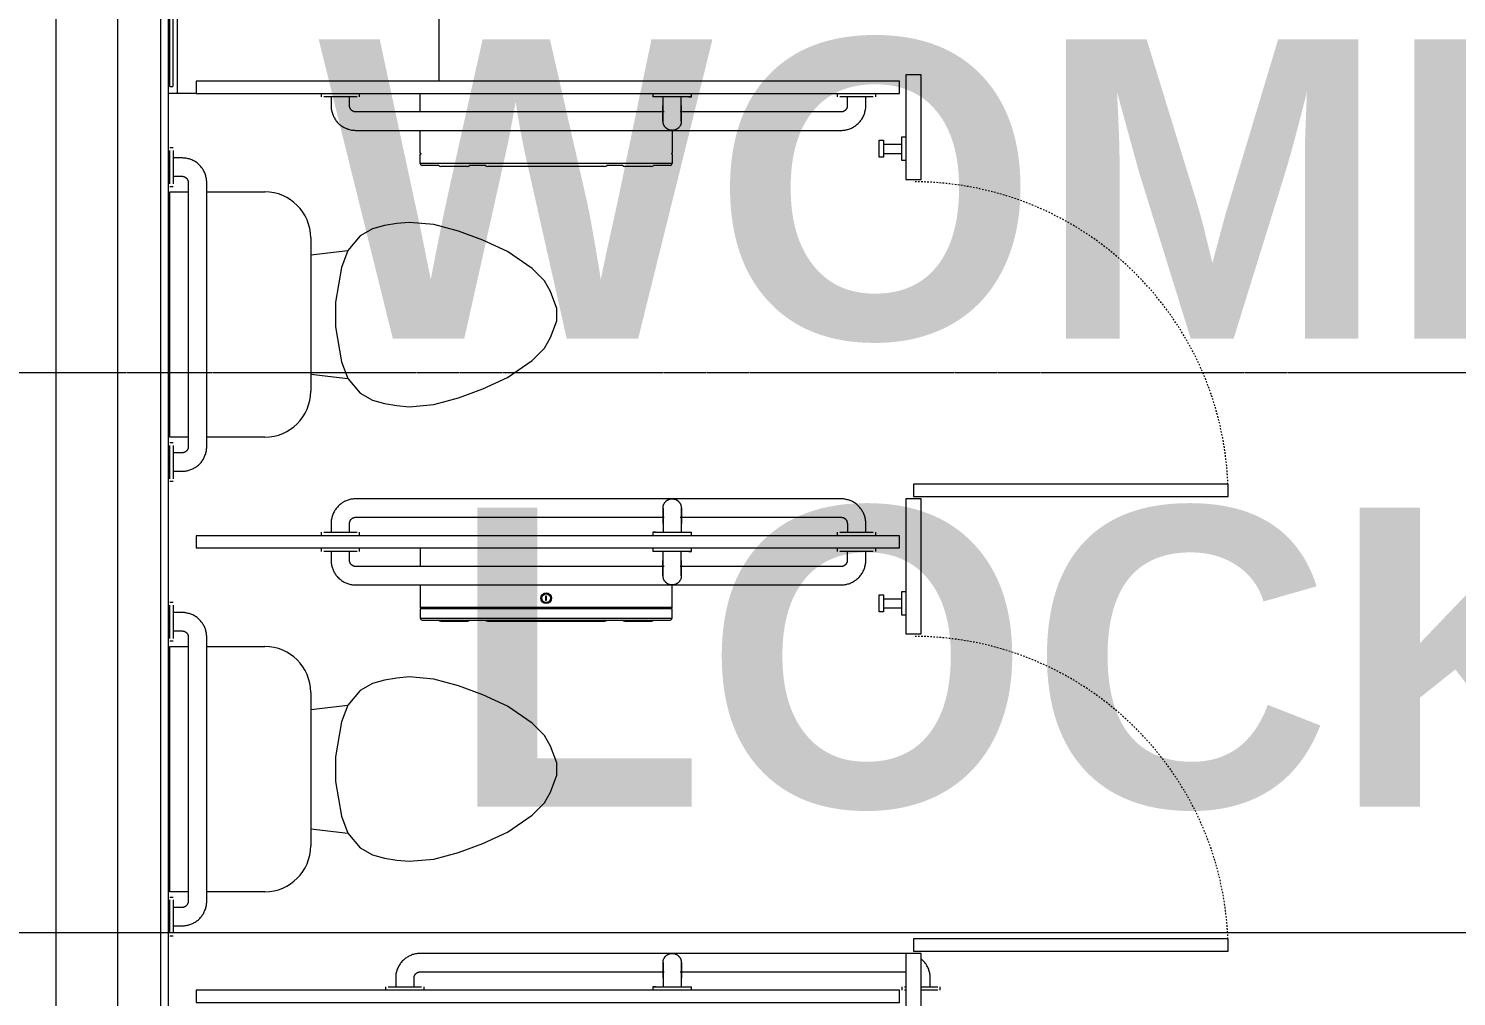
# Model space of a CAD drawing. Header units: inches. Extents: x 25369 to 33163, y -23509 to -20274.
# Drawn here: x 31441.7 to 31557.9, y -22593.8 to -22515 of the extents above; entities that cross this region are included whole.
import ezdxf

# ---------------------------------------------------------------- set-up
doc = ezdxf.new("R2010")
doc.units = ezdxf.units.IN
doc.header["$MEASUREMENT"] = 0
for name, pattern in [('Dash', [0.25, 0.125, -0.125]), ('Dash_2_', [0.25, 0.125, -0.125]), ('Grid Line 1_2_', [0.875, 0.5, -0.125, 0.125, -0.125])]:
    doc.linetypes.add(name, pattern=pattern)
for name, color, linetype, lineweight in [('A-GENM', 13, 'Continuous', 13), ('A-WALL', 113, 'Continuous', 13), ('G-ANNO-SYMB', 111, 'Continuous', 9), ('I-WALL', 2, 'Continuous', 13), ('M-AREA-IDEN', 171, 'Continuous', 9), ('P-SANR-FIXT', 6, 'Continuous', 13), ('Q-CASE', 31, 'Continuous', 13), ('Q-SPCQ', 91, 'Continuous', 13), ('Q-SPCQ-HDLN', 91, 'Dash', 9), ('S-GRID', 1, 'Continuous', 9)]:
    doc.layers.add(name, color=color, linetype=linetype, lineweight=lineweight)
doc.styles.add('Arial_B', font='arialbd.ttf', dxfattribs={"height": 24.354149})

# ---------------------------------------------------------------- blocks, each defined once
blk = doc.blocks.new('Toilet-Domestic-3D - Toilet-Domestic-3D-V38-Overall Floor Plan')
at = {"layer": 'P-SANR-FIXT', "color": 43, "lineweight": 9}
for p, q in [((-9.98, 19.48), (9.98, 19.48)), ((-9.98, 17.98), (-9.98, 19.48)), ((9.98, 19.48), (9.98, 17.98)), ((-9.98, 11.75), (-9.98, 16.48)), ((9.98, 16.48), (9.98, 11.75)), ((6.25, 8.02), (-6.25, 8.02)), ((-4.86, 8.02), (-5.21, 5)), ((4.86, 8.02), (5.21, 5)), ((-1, 6), (-3.84, 5.5)), ((1, 6), (-1, 6)), ((3.84, 5.5), (1, 6)), ((-5.21, 5), (-6.4, 4)), ((-3.84, 5.5), (-5.21, 5)), ((5.21, 5), (3.84, 5.5)), ((6.4, 4), (5.21, 5)), ((-6.4, 4), (-6.97, 3)), ((6.97, 3), (6.4, 4)), ((-6.97, 3), (-7.24, 2)), ((7.24, 2), (6.97, 3)), ((-7.24, 2), (-7.41, 1)), ((7.41, 1), (7.24, 2)), ((-7.41, 1), (-7.5, 0)), ((-7.5, 0), (-7.33, -1.99)), ((7.33, -1.99), (7.5, 0)), ((7.5, 0), (7.41, 1)), ((-7.33, -1.99), (-6.79, -4)), ((6.79, -4), (7.33, -1.99)), ((-6.79, -4), (-6.06, -6)), ((6.06, -6), (6.79, -4)), ((-6.06, -6), (-5.13, -8)), ((5.13, -8), (6.06, -6)), ((-5.13, -8), (-3.74, -10)), ((3.74, -10), (5.13, -8)), ((-3.74, -10), (-2.74, -11)), ((2.74, -11), (3.74, -10)), ((-2.74, -11), (-1.87, -11.5)), ((-1.87, -11.5), (-0.5, -12)), ((0.5, -12), (1.87, -11.5)), ((1.87, -11.5), (2.74, -11)), ((-0.5, -12), (0.5, -12))]:
    blk.add_line(p, q, dxfattribs=at)
for centre, start, end in [((-6.25, 11.75), 180, 270), ((6.25, 11.75), 270, 360)]:
    blk.add_arc(centre, 3.73, start, end, dxfattribs=at)
blk = doc.blocks.new('Partition-Floor_Braced-Bradley_Corp-St_Stl-ADA-N_Stalls - ADA _optional_ _ n Standard Stalls-320692-Overall Floor Plan')
at = {"layer": 'Q-SPCQ', "color": 43, "lineweight": 9}
for p, q in [((68.5, -0.88), (67.5, -0.88)), ((67.5, -0.88), (67.5, -58.13)), ((68.5, -58.13), (68.5, -0.88)), ((105.5, -0.88), (104.5, -0.88)), ((104.5, -0.88), (104.5, -58.13)), ((105.5, -58.13), (105.5, -0.88)), ((142.5, -0.88), (141.5, -0.88)), ((141.5, -0.88), (141.5, -58.13)), ((142.5, -58.13), (142.5, -0.88)), ((179.5, -0.88), (178.5, -0.88)), ((178.5, -0.88), (178.5, -58.13)), ((179.5, -58.13), (179.5, -0.88)), ((11.5, -58.63), (8.5, -58.63)), ((8.5, -58.63), (8.5, -59.88)), ((11.5, -59.88), (11.5, -58.63)), ((12.69, -59.25), (11.69, -59.25)), ((11.69, -59.25), (11.69, -94.87)), ((12.69, -94.87), (12.69, -59.25)), ((71.5, -58.63), (47.5, -58.63)), ((47.5, -58.63), (47.5, -59.88)), ((67.5, -58.13), (68.5, -58.13)), ((71.5, -59.88), (71.5, -58.63)), ((72.69, -59.25), (71.69, -59.25)), ((71.69, -59.25), (71.69, -84.87)), ((72.69, -84.87), (72.69, -59.25)), ((97.5, -58.63), (97.5, -59.88)), ((108.5, -58.63), (97.5, -58.63)), ((104.5, -58.13), (105.5, -58.13)), ((108.5, -59.88), (108.5, -58.63)), ((109.69, -59.25), (108.69, -59.25)), ((108.69, -59.25), (108.69, -84.87)), ((109.69, -84.87), (109.69, -59.25)), ((134.5, -58.63), (134.5, -59.88)), ((145.5, -58.63), (134.5, -58.63)), ((141.5, -58.13), (142.5, -58.13)), ((145.5, -59.88), (145.5, -58.63)), ((146.69, -59.25), (145.69, -59.25)), ((145.69, -59.25), (145.69, -84.87)), ((146.69, -84.87), (146.69, -59.25)), ((180, -58.63), (171.5, -58.63)), ((171.5, -58.63), (171.5, -59.88)), ((178.5, -58.13), (179.5, -58.13)), ((180, -59.88), (180, -58.63)), ((8.5, -59.88), (11.5, -59.88)), ((47.5, -59.88), (71.5, -59.88)), ((97.5, -59.88), (108.5, -59.88)), ((134.5, -59.88), (145.5, -59.88)), ((171.5, -59.88), (180, -59.88)), ((71.69, -84.87), (72.69, -84.87)), ((108.69, -84.87), (109.69, -84.87)), ((145.69, -84.87), (146.69, -84.87)), ((11.69, -94.87), (12.69, -94.87))]:
    blk.add_line(p, q, dxfattribs=at)
at = {"layer": 'Q-SPCQ-HDLN', "color": 43, "linetype": 'Dash_2_'}
for centre, radius, start in [((11.69, -59.25), 35.62, 271.7908), ((71.69, -59.25), 25.62, 272.2042), ((108.69, -59.25), 25.62, 272.2042), ((145.69, -59.25), 25.62, 272.2042)]:
    blk.add_arc(centre, radius, start, 360, dxfattribs=at)
blk = doc.blocks.new('817_Grab_Bars - 8170-001420-V48-Overall Floor Plan')
at = {"layer": 'Q-SPCQ', "color": 43, "lineweight": 9}
for p, q in [((25582.02, -22590.3), (25542.52, -22590.3)), ((25540.52, -22592.3), (25540.52, -22593.02)), ((25542.02, -22593.02), (25542.02, -22592.3)), ((25542.52, -22591.8), (25562.36, -22591.8)), ((25563.67, -22591.8), (25582.02, -22591.8)), ((25584.02, -22593.02), (25584.02, -22592.3)), ((25539.7, -22593.02), (25539.7, -22593.3)), ((25539.91, -22593.02), (25541.27, -22593.02)), ((25541.27, -22593.02), (25542.62, -22593.02)), ((25542.83, -22593.3), (25542.83, -22593.02)), ((25581.7, -22593.02), (25581.7, -22593.3)), ((25581.91, -22593.02), (25581.99, -22593.02)), ((25581.99, -22593.3), (25581.91, -22593.3)), ((25583.27, -22593.02), (25584.62, -22593.02)), ((25584.62, -22593.3), (25583.27, -22593.3)), ((25584.83, -22593.3), (25584.83, -22593.02))]:
    blk.add_line(p, q, dxfattribs=at)
at = {"layer": 'Q-SPCQ', "color": 43, "lineweight": 9, "flags": 128}
for points in [[(25542.52, -22590.3), (25542.44, -22590.3), (25542.36, -22590.31), (25542.28, -22590.32), (25542.2, -22590.33), (25542.12, -22590.34), (25542.04, -22590.36), (25541.96, -22590.38), (25541.89, -22590.4), (25541.81, -22590.43), (25541.74, -22590.46), (25541.66, -22590.49), (25541.59, -22590.53), (25541.52, -22590.57), (25541.45, -22590.61), (25541.39, -22590.65), (25541.32, -22590.7), (25541.26, -22590.75), (25541.2, -22590.8), (25541.14, -22590.85), (25541.08, -22590.91), (25541.03, -22590.97), (25540.97, -22591.03), (25540.92, -22591.09), (25540.88, -22591.16), (25540.83, -22591.22), (25540.79, -22591.29), (25540.75, -22591.36), (25540.72, -22591.43), (25540.68, -22591.5), (25540.65, -22591.58), (25540.62, -22591.65), (25540.6, -22591.73), (25540.58, -22591.81), (25540.56, -22591.88), (25540.54, -22591.96), (25540.53, -22592.04), (25540.52, -22592.12), (25540.52, -22592.2), (25540.52, -22592.28), (25540.52, -22592.3)], [(25584.02, -22592.3), (25584.01, -22592.22), (25584.01, -22592.14), (25584, -22592.06), (25583.99, -22591.98), (25583.98, -22591.91), (25583.96, -22591.83), (25583.94, -22591.75), (25583.91, -22591.67), (25583.89, -22591.6), (25583.86, -22591.52), (25583.82, -22591.45), (25583.79, -22591.38), (25583.75, -22591.31), (25583.71, -22591.24), (25583.67, -22591.17), (25583.62, -22591.11), (25583.57, -22591.05), (25583.52, -22590.98), (25583.46, -22590.92), (25583.41, -22590.87), (25583.35, -22590.81), (25583.29, -22590.76)], [(25542.02, -22592.3), (25542.02, -22592.28), (25542.02, -22592.26), (25542.02, -22592.24), (25542.02, -22592.22), (25542.03, -22592.2), (25542.03, -22592.18), (25542.03, -22592.16), (25542.04, -22592.15), (25542.05, -22592.13), (25542.05, -22592.11), (25542.06, -22592.09), (25542.07, -22592.07), (25542.08, -22592.05), (25542.09, -22592.04), (25542.1, -22592.02), (25542.11, -22592), (25542.13, -22591.99), (25542.14, -22591.97), (25542.15, -22591.96), (25542.17, -22591.94), (25542.18, -22591.93), (25542.2, -22591.92), (25542.21, -22591.91), (25542.23, -22591.89), (25542.25, -22591.88), (25542.26, -22591.87), (25542.28, -22591.86), (25542.3, -22591.85), (25542.32, -22591.84), (25542.33, -22591.84), (25542.35, -22591.83), (25542.37, -22591.82), (25542.39, -22591.82), (25542.41, -22591.81), (25542.43, -22591.81), (25542.45, -22591.81), (25542.47, -22591.8), (25542.49, -22591.8), (25542.51, -22591.8), (25542.52, -22591.8)]]:
    blk.add_lwpolyline(points, dxfattribs=at)
blk = doc.blocks.new('817_Grab_Bars - 8170-001420-25752-Overall Floor Plan')
at = {"layer": 'Q-SPCQ', "color": 43, "lineweight": 9}
for p, q in [((25495.52, -22688.3), (25456.02, -22688.3)), ((25456.02, -22689.8), (25469.11, -22689.8)), ((25470.42, -22689.8), (25495.52, -22689.8)), ((25453.2, -22691.02), (25453.2, -22691.3)), ((25453.41, -22691.02), (25454.77, -22691.02)), ((25454.02, -22690.3), (25454.02, -22691.02)), ((25454.77, -22691.02), (25456.12, -22691.02)), ((25455.52, -22691.02), (25455.52, -22690.3)), ((25456.33, -22691.3), (25456.33, -22691.02)), ((25495.2, -22691.02), (25495.2, -22691.3)), ((25495.41, -22691.02), (25496.77, -22691.02)), ((25496.02, -22690.3), (25496.02, -22691.02)), ((25496.77, -22691.02), (25498.12, -22691.02)), ((25497.52, -22691.02), (25497.52, -22690.3)), ((25498.33, -22691.3), (25498.33, -22691.02))]:
    blk.add_line(p, q, dxfattribs=at)
at = {"layer": 'Q-SPCQ', "color": 43, "lineweight": 9, "flags": 128}
for points in [[(25456.02, -22688.3), (25455.94, -22688.3), (25455.86, -22688.31), (25455.78, -22688.32), (25455.7, -22688.33), (25455.62, -22688.34), (25455.54, -22688.36), (25455.46, -22688.38), (25455.39, -22688.4), (25455.31, -22688.43), (25455.24, -22688.46), (25455.16, -22688.49), (25455.09, -22688.53), (25455.02, -22688.57), (25454.95, -22688.61), (25454.89, -22688.65), (25454.82, -22688.7), (25454.76, -22688.75), (25454.7, -22688.8), (25454.64, -22688.85), (25454.58, -22688.91), (25454.53, -22688.97), (25454.47, -22689.03), (25454.42, -22689.09), (25454.38, -22689.16), (25454.33, -22689.22), (25454.29, -22689.29), (25454.25, -22689.36), (25454.22, -22689.43), (25454.18, -22689.5), (25454.15, -22689.58), (25454.12, -22689.65), (25454.1, -22689.73), (25454.08, -22689.81), (25454.06, -22689.88), (25454.04, -22689.96), (25454.03, -22690.04), (25454.02, -22690.12), (25454.02, -22690.2), (25454.02, -22690.28), (25454.02, -22690.3)], [(25497.52, -22690.3), (25497.51, -22690.22), (25497.51, -22690.14), (25497.5, -22690.06), (25497.49, -22689.98), (25497.48, -22689.91), (25497.46, -22689.83), (25497.44, -22689.75), (25497.41, -22689.67), (25497.39, -22689.6), (25497.36, -22689.52), (25497.32, -22689.45), (25497.29, -22689.38), (25497.25, -22689.31), (25497.21, -22689.24), (25497.17, -22689.17), (25497.12, -22689.11), (25497.07, -22689.05), (25497.02, -22688.98), (25496.96, -22688.92), (25496.91, -22688.87), (25496.85, -22688.81), (25496.79, -22688.76), (25496.73, -22688.71), (25496.66, -22688.66), (25496.6, -22688.62), (25496.53, -22688.58), (25496.46, -22688.54), (25496.39, -22688.5), (25496.31, -22688.47), (25496.24, -22688.44), (25496.16, -22688.41), (25496.09, -22688.39), (25496.01, -22688.37), (25495.93, -22688.35), (25495.86, -22688.33), (25495.78, -22688.32), (25495.7, -22688.31), (25495.62, -22688.31), (25495.54, -22688.3), (25495.52, -22688.3)], [(25455.52, -22690.3), (25455.52, -22690.28), (25455.52, -22690.26), (25455.52, -22690.24), (25455.52, -22690.22), (25455.53, -22690.2), (25455.53, -22690.18), (25455.53, -22690.16), (25455.54, -22690.15), (25455.55, -22690.13), (25455.55, -22690.11), (25455.56, -22690.09), (25455.57, -22690.07), (25455.58, -22690.05), (25455.59, -22690.04), (25455.6, -22690.02), (25455.61, -22690), (25455.63, -22689.99), (25455.64, -22689.97), (25455.65, -22689.96), (25455.67, -22689.94), (25455.68, -22689.93), (25455.7, -22689.92), (25455.71, -22689.91), (25455.73, -22689.89), (25455.75, -22689.88), (25455.76, -22689.87), (25455.78, -22689.86), (25455.8, -22689.85), (25455.82, -22689.84), (25455.83, -22689.84), (25455.85, -22689.83), (25455.87, -22689.82), (25455.89, -22689.82), (25455.91, -22689.81), (25455.93, -22689.81), (25455.95, -22689.81), (25455.97, -22689.8), (25455.99, -22689.8), (25456.01, -22689.8), (25456.02, -22689.8)], [(25495.52, -22689.8), (25495.54, -22689.8), (25495.56, -22689.8), (25495.58, -22689.81), (25495.59, -22689.81), (25495.61, -22689.81), (25495.63, -22689.82), (25495.65, -22689.82), (25495.67, -22689.83), (25495.69, -22689.83), (25495.71, -22689.84), (25495.73, -22689.85), (25495.75, -22689.86), (25495.76, -22689.87), (25495.78, -22689.88), (25495.8, -22689.89), (25495.81, -22689.9), (25495.83, -22689.91), (25495.84, -22689.93), (25495.86, -22689.94), (25495.87, -22689.95), (25495.89, -22689.97), (25495.9, -22689.98), (25495.91, -22690), (25495.92, -22690.02), (25495.94, -22690.03), (25495.95, -22690.05), (25495.96, -22690.07), (25495.97, -22690.08), (25495.97, -22690.1), (25495.98, -22690.12), (25495.99, -22690.14), (25495.99, -22690.16), (25496, -22690.18), (25496, -22690.2), (25496.01, -22690.22), (25496.01, -22690.24), (25496.01, -22690.26), (25496.01, -22690.28), (25496.02, -22690.3), (25496.02, -22690.3)]]:
    blk.add_lwpolyline(points, dxfattribs=at)
blk = doc.blocks.new('817_Grab_Bars - 8170-001420-V41-Overall Floor Plan')
at = {"layer": 'Q-SPCQ', "color": 43, "lineweight": 9}
for p, q in [((25574.77, -22688.3), (25535.27, -22688.3)), ((25535.27, -22689.8), (25560.36, -22689.8)), ((25561.67, -22689.8), (25574.77, -22689.8)), ((25532.45, -22691.02), (25532.45, -22691.3)), ((25532.66, -22691.02), (25534.02, -22691.02)), ((25533.27, -22690.3), (25533.27, -22691.02)), ((25534.02, -22691.02), (25535.37, -22691.02)), ((25534.77, -22691.02), (25534.77, -22690.3)), ((25535.58, -22691.3), (25535.58, -22691.02)), ((25574.45, -22691.02), (25574.45, -22691.3)), ((25574.66, -22691.02), (25576.02, -22691.02)), ((25575.27, -22690.3), (25575.27, -22691.02)), ((25576.02, -22691.02), (25577.37, -22691.02)), ((25576.77, -22691.02), (25576.77, -22690.3)), ((25577.58, -22691.3), (25577.58, -22691.02))]:
    blk.add_line(p, q, dxfattribs=at)
at = {"layer": 'Q-SPCQ', "color": 43, "lineweight": 9, "flags": 128}
for points in [[(25535.27, -22688.3), (25535.19, -22688.3), (25535.11, -22688.31), (25535.03, -22688.32), (25534.95, -22688.33), (25534.87, -22688.34), (25534.79, -22688.36), (25534.71, -22688.38), (25534.64, -22688.4), (25534.56, -22688.43), (25534.49, -22688.46), (25534.41, -22688.49), (25534.34, -22688.53), (25534.27, -22688.57), (25534.2, -22688.61), (25534.14, -22688.65), (25534.07, -22688.7), (25534.01, -22688.75), (25533.95, -22688.8), (25533.89, -22688.85), (25533.83, -22688.91), (25533.78, -22688.97), (25533.72, -22689.03), (25533.67, -22689.09), (25533.63, -22689.16), (25533.58, -22689.22), (25533.54, -22689.29), (25533.5, -22689.36), (25533.47, -22689.43), (25533.43, -22689.5), (25533.4, -22689.58), (25533.37, -22689.65), (25533.35, -22689.73), (25533.33, -22689.81), (25533.31, -22689.88), (25533.29, -22689.96), (25533.28, -22690.04), (25533.27, -22690.12), (25533.27, -22690.2), (25533.27, -22690.28), (25533.27, -22690.3)], [(25576.77, -22690.3), (25576.76, -22690.22), (25576.76, -22690.14), (25576.75, -22690.06), (25576.74, -22689.98), (25576.73, -22689.91), (25576.71, -22689.83), (25576.69, -22689.75), (25576.66, -22689.67), (25576.64, -22689.6), (25576.61, -22689.52), (25576.57, -22689.45), (25576.54, -22689.38), (25576.5, -22689.31), (25576.46, -22689.24), (25576.42, -22689.17), (25576.37, -22689.11), (25576.32, -22689.05), (25576.27, -22688.98), (25576.21, -22688.92), (25576.16, -22688.87), (25576.1, -22688.81), (25576.04, -22688.76), (25575.98, -22688.71), (25575.91, -22688.66), (25575.85, -22688.62), (25575.78, -22688.58), (25575.71, -22688.54), (25575.64, -22688.5), (25575.56, -22688.47), (25575.49, -22688.44), (25575.41, -22688.41), (25575.34, -22688.39), (25575.26, -22688.37), (25575.18, -22688.35), (25575.11, -22688.33), (25575.03, -22688.32), (25574.95, -22688.31), (25574.87, -22688.31), (25574.79, -22688.3), (25574.77, -22688.3)], [(25534.77, -22690.3), (25534.77, -22690.28), (25534.77, -22690.26), (25534.77, -22690.24), (25534.77, -22690.22), (25534.78, -22690.2), (25534.78, -22690.18), (25534.78, -22690.16), (25534.79, -22690.15), (25534.8, -22690.13), (25534.8, -22690.11), (25534.81, -22690.09), (25534.82, -22690.07), (25534.83, -22690.05), (25534.84, -22690.04), (25534.85, -22690.02), (25534.86, -22690), (25534.88, -22689.99), (25534.89, -22689.97), (25534.9, -22689.96), (25534.92, -22689.94), (25534.93, -22689.93), (25534.95, -22689.92), (25534.96, -22689.91), (25534.98, -22689.89), (25535, -22689.88), (25535.01, -22689.87), (25535.03, -22689.86), (25535.05, -22689.85), (25535.07, -22689.84), (25535.08, -22689.84), (25535.1, -22689.83), (25535.12, -22689.82), (25535.14, -22689.82), (25535.16, -22689.81), (25535.18, -22689.81), (25535.2, -22689.81), (25535.22, -22689.8), (25535.24, -22689.8), (25535.26, -22689.8), (25535.27, -22689.8)], [(25574.77, -22689.8), (25574.79, -22689.8), (25574.81, -22689.8), (25574.83, -22689.81), (25574.84, -22689.81), (25574.86, -22689.81), (25574.88, -22689.82), (25574.9, -22689.82), (25574.92, -22689.83), (25574.94, -22689.83), (25574.96, -22689.84), (25574.98, -22689.85), (25575, -22689.86), (25575.01, -22689.87), (25575.03, -22689.88), (25575.05, -22689.89), (25575.06, -22689.9), (25575.08, -22689.91), (25575.09, -22689.93), (25575.11, -22689.94), (25575.12, -22689.95), (25575.14, -22689.97), (25575.15, -22689.98), (25575.16, -22690), (25575.17, -22690.02), (25575.19, -22690.03), (25575.2, -22690.05), (25575.21, -22690.07), (25575.22, -22690.08), (25575.22, -22690.1), (25575.23, -22690.12), (25575.24, -22690.14), (25575.24, -22690.16), (25575.25, -22690.18), (25575.25, -22690.2), (25575.26, -22690.22), (25575.26, -22690.24), (25575.26, -22690.26), (25575.26, -22690.28), (25575.27, -22690.3), (25575.27, -22690.3)]]:
    blk.add_lwpolyline(points, dxfattribs=at)
blk = doc.blocks.new('817_Grab_Bars - 8170-001420-V44-Overall Floor Plan')
at = {"layer": 'Q-SPCQ', "color": 43, "lineweight": 9}
for p, q in [((25495.52, -22627.3), (25456.02, -22627.3)), ((25454.02, -22629.3), (25454.02, -22630.02)), ((25455.52, -22630.02), (25455.52, -22629.3)), ((25456.02, -22628.8), (25469.11, -22628.8)), ((25470.42, -22628.8), (25495.52, -22628.8)), ((25496.02, -22629.3), (25496.02, -22630.02)), ((25497.52, -22630.02), (25497.52, -22629.3)), ((25453.2, -22630.02), (25453.2, -22630.3)), ((25453.41, -22630.02), (25454.77, -22630.02)), ((25454.77, -22630.02), (25456.12, -22630.02)), ((25456.33, -22630.3), (25456.33, -22630.02)), ((25495.2, -22630.02), (25495.2, -22630.3)), ((25495.41, -22630.02), (25496.77, -22630.02)), ((25496.77, -22630.02), (25498.12, -22630.02)), ((25498.33, -22630.3), (25498.33, -22630.02))]:
    blk.add_line(p, q, dxfattribs=at)
at = {"layer": 'Q-SPCQ', "color": 43, "lineweight": 9, "flags": 128}
for points in [[(25456.02, -22627.3), (25455.94, -22627.3), (25455.86, -22627.31), (25455.78, -22627.32), (25455.7, -22627.33), (25455.62, -22627.34), (25455.54, -22627.36), (25455.46, -22627.38), (25455.39, -22627.4), (25455.31, -22627.43), (25455.24, -22627.46), (25455.16, -22627.49), (25455.09, -22627.53), (25455.02, -22627.57), (25454.95, -22627.61), (25454.89, -22627.65), (25454.82, -22627.7), (25454.76, -22627.75), (25454.7, -22627.8), (25454.64, -22627.85), (25454.58, -22627.91), (25454.53, -22627.97), (25454.47, -22628.03), (25454.42, -22628.09), (25454.38, -22628.16), (25454.33, -22628.22), (25454.29, -22628.29), (25454.25, -22628.36), (25454.22, -22628.43), (25454.18, -22628.5), (25454.15, -22628.58), (25454.12, -22628.65), (25454.1, -22628.73), (25454.08, -22628.81), (25454.06, -22628.88), (25454.04, -22628.96), (25454.03, -22629.04), (25454.02, -22629.12), (25454.02, -22629.2), (25454.02, -22629.28), (25454.02, -22629.3)], [(25497.52, -22629.3), (25497.51, -22629.22), (25497.51, -22629.14), (25497.5, -22629.06), (25497.49, -22628.98), (25497.48, -22628.91), (25497.46, -22628.83), (25497.44, -22628.75), (25497.41, -22628.67), (25497.39, -22628.6), (25497.36, -22628.52), (25497.32, -22628.45), (25497.29, -22628.38), (25497.25, -22628.31), (25497.21, -22628.24), (25497.17, -22628.17), (25497.12, -22628.11), (25497.07, -22628.05), (25497.02, -22627.98), (25496.96, -22627.92), (25496.91, -22627.87), (25496.85, -22627.81), (25496.79, -22627.76), (25496.73, -22627.71), (25496.66, -22627.66), (25496.6, -22627.62), (25496.53, -22627.58), (25496.46, -22627.54), (25496.39, -22627.5), (25496.31, -22627.47), (25496.24, -22627.44), (25496.16, -22627.41), (25496.09, -22627.39), (25496.01, -22627.37), (25495.93, -22627.35), (25495.86, -22627.33), (25495.78, -22627.32), (25495.7, -22627.31), (25495.62, -22627.31), (25495.54, -22627.3), (25495.52, -22627.3)], [(25455.52, -22629.3), (25455.52, -22629.28), (25455.52, -22629.26), (25455.52, -22629.24), (25455.52, -22629.22), (25455.53, -22629.2), (25455.53, -22629.18), (25455.53, -22629.16), (25455.54, -22629.15), (25455.55, -22629.13), (25455.55, -22629.11), (25455.56, -22629.09), (25455.57, -22629.07), (25455.58, -22629.05), (25455.59, -22629.04), (25455.6, -22629.02), (25455.61, -22629), (25455.63, -22628.99), (25455.64, -22628.97), (25455.65, -22628.96), (25455.67, -22628.94), (25455.68, -22628.93), (25455.7, -22628.92), (25455.71, -22628.91), (25455.73, -22628.89), (25455.75, -22628.88), (25455.76, -22628.87), (25455.78, -22628.86), (25455.8, -22628.85), (25455.82, -22628.84), (25455.83, -22628.84), (25455.85, -22628.83), (25455.87, -22628.82), (25455.89, -22628.82), (25455.91, -22628.81), (25455.93, -22628.81), (25455.95, -22628.81), (25455.97, -22628.8), (25455.99, -22628.8), (25456.01, -22628.8), (25456.02, -22628.8)], [(25495.52, -22628.8), (25495.54, -22628.8), (25495.56, -22628.8), (25495.58, -22628.81), (25495.59, -22628.81), (25495.61, -22628.81), (25495.63, -22628.82), (25495.65, -22628.82), (25495.67, -22628.83), (25495.69, -22628.83), (25495.71, -22628.84), (25495.73, -22628.85), (25495.75, -22628.86), (25495.76, -22628.87), (25495.78, -22628.88), (25495.8, -22628.89), (25495.81, -22628.9), (25495.83, -22628.91), (25495.84, -22628.93), (25495.86, -22628.94), (25495.87, -22628.95), (25495.89, -22628.97), (25495.9, -22628.98), (25495.91, -22629), (25495.92, -22629.02), (25495.94, -22629.03), (25495.95, -22629.05), (25495.96, -22629.07), (25495.97, -22629.08), (25495.97, -22629.1), (25495.98, -22629.12), (25495.99, -22629.14), (25495.99, -22629.16), (25496, -22629.18), (25496, -22629.2), (25496.01, -22629.22), (25496.01, -22629.24), (25496.01, -22629.26), (25496.01, -22629.28), (25496.02, -22629.3), (25496.02, -22629.3)]]:
    blk.add_lwpolyline(points, dxfattribs=at)
blk = doc.blocks.new('Dispenser-Toilet_Tissue-Frost_Products_LTD_-Jumbo-169 - Steel-Brushed-Stainless_Steel-39538-Overall Floor Plan')
at = {"layer": 'Q-SPCQ', "color": 43, "lineweight": 9}
for p, q in [((25490.26, -22685.6), (25469.77, -22685.6)), ((25469.77, -22685.6), (25469.77, -22686.37)), ((25471.28, -22685.44), (25469.93, -22685.44)), ((25488.75, -22685.44), (25471.28, -22685.44)), ((25473.61, -22685.34), (25471.44, -22685.34)), ((25475.08, -22685.44), (25473.77, -22685.44)), ((25484.77, -22685.34), (25475.26, -22685.34)), ((25486.26, -22685.44), (25484.95, -22685.44)), ((25488.59, -22685.34), (25486.42, -22685.34)), ((25490.11, -22685.44), (25488.75, -22685.44)), ((25490.26, -22686.37), (25490.26, -22685.6)), ((25469.77, -22686.37), (25469.83, -22686.37)), ((25469.77, -22686.46), (25490.26, -22686.46)), ((25469.77, -22686.46), (25469.77, -22688.33)), ((25469.83, -22686.37), (25490.21, -22686.37)), ((25469.83, -22686.37), (25469.83, -22686.4)), ((25490.21, -22686.4), (25469.83, -22686.4)), ((25490.21, -22686.4), (25490.21, -22686.37)), ((25490.21, -22686.37), (25490.26, -22686.37)), ((25490.26, -22688.3), (25490.26, -22686.46)), ((25480.06, -22687.06), (25479.98, -22687.06)), ((25479.98, -22687.06), (25479.98, -22687.4)), ((25479.98, -22687.4), (25480.06, -22687.4)), ((25480.06, -22687.4), (25480.06, -22687.06)), ((25490.26, -22691.3), (25490.26, -22689.8))]:
    blk.add_line(p, q, dxfattribs=at)
for radius in [0.438, 0.358]:
    blk.add_circle((25480.02, -22687.22), radius, dxfattribs=at)
for centre, radius, start, end in [((25469.93, -22685.6), 0.16, 90, 180), ((25471.44, -22685.52), 0.18, 90, 153.6122), ((25472.99, -22685.46), 0.118, 100.8116, 172.3569), ((25472.99, -22685.49), 0.151, 19.6341, 87.321), ((25473.01, -22685.49), 0.151, 19.6341, 86.8331), ((25473.02, -22685.52), 0.18, 26.3878, 90), ((25473.59, -22685.46), 0.119, 100.0401, 171.5195), ((25473.59, -22685.49), 0.151, 19.6341, 87.321), ((25473.6, -22685.49), 0.151, 19.6341, 87.321), ((25473.61, -22685.52), 0.18, 26.3878, 90), ((25475.26, -22685.56), 0.22, 90, 146.9443), ((25484.77, -22685.56), 0.22, 33.0557, 90), ((25486.42, -22685.52), 0.18, 90, 153.6122), ((25486.43, -22685.49), 0.151, 92.679, 160.3659), ((25486.44, -22685.49), 0.151, 92.679, 160.3659), ((25486.44, -22685.46), 0.119, 8.4805, 79.9599), ((25487.01, -22685.52), 0.18, 90, 153.6084), ((25487.02, -22685.49), 0.151, 93.1667, 160.3726), ((25487.04, -22685.49), 0.151, 92.679, 160.3653), ((25487.04, -22685.46), 0.118, 7.6431, 79.1884), ((25488.59, -22685.52), 0.18, 26.3878, 90), ((25490.1, -22685.6), 0.16, 0, 89.0019), ((25469.83, -22686.46), 0.06, 90, 180), ((25490.2, -22686.46), 0.0601, 0, 87.3185)]:
    blk.add_arc(centre, radius, start, end, dxfattribs=at)
blk = doc.blocks.new('Dispenser-Toilet_Tissue-Frost_Products_LTD_-Jumbo-169 - Steel-Brushed-Stainless_Steel-V51-Overall Floor Plan')
at = {"layer": 'Q-SPCQ', "color": 43, "lineweight": 9}
for p, q in [((25542.52, -22521.8), (25542.52, -22520.3)), ((25542.52, -22525.14), (25542.52, -22523.3)), ((25563.01, -22523.28), (25563.01, -22525.14)), ((25542.52, -22526), (25542.52, -22525.23)), ((25542.52, -22525.23), (25542.58, -22525.23)), ((25542.58, -22525.23), (25542.58, -22525.2)), ((25562.96, -22525.2), (25562.96, -22525.23)), ((25562.96, -22525.23), (25563.01, -22525.23)), ((25563.01, -22525.23), (25563.01, -22526)), ((25563.01, -22526), (25542.52, -22526)), ((25544.03, -22526.16), (25542.68, -22526.16)), ((25546.36, -22526.26), (25544.19, -22526.26)), ((25547.83, -22526.16), (25546.52, -22526.16)), ((25557.52, -22526.26), (25548.01, -22526.26)), ((25559.01, -22526.16), (25557.7, -22526.16)), ((25561.34, -22526.26), (25559.17, -22526.26)), ((25562.86, -22526.16), (25561.5, -22526.16))]:
    blk.add_line(p, q, dxfattribs=at)
for centre, radius, start, end in [((25542.58, -22525.14), 0.06, 180, 270), ((25562.95, -22525.14), 0.0601, 272.6815, 0), ((25542.68, -22526), 0.16, 180, 270), ((25544.19, -22526.08), 0.18, 206.3878, 270), ((25546.36, -22526.08), 0.18, 270, 333.6122), ((25548.01, -22526.04), 0.22, 213.0557, 270), ((25557.52, -22526.04), 0.22, 270, 326.9443), ((25559.17, -22526.08), 0.18, 206.3878, 270), ((25561.34, -22526.08), 0.18, 270, 333.6122), ((25562.85, -22526), 0.16, 270.9981, 0)]:
    blk.add_arc(centre, radius, start, end, dxfattribs=at)
blk = doc.blocks.new('817_Grab_Bars - 8170-001240-V56-Overall Floor Plan')
at = {"layer": 'Q-SPCQ', "color": 43, "lineweight": 9}
for p, q in [((25522.42, -22561.74), (25522.14, -22561.74)), ((25522.14, -22563.3), (25522.14, -22561.95)), ((25522.42, -22561.95), (25522.42, -22563.3)), ((25522.14, -22564.66), (25522.14, -22563.3)), ((25523.14, -22562.55), (25522.42, -22562.55)), ((25522.42, -22563.3), (25522.42, -22564.66)), ((25522.42, -22564.05), (25523.14, -22564.05)), ((25523.64, -22564.55), (25523.64, -22586.05)), ((25525.14, -22586.05), (25525.14, -22564.55)), ((25522.14, -22564.87), (25522.42, -22564.87)), ((25522.42, -22585.74), (25522.14, -22585.74)), ((25522.14, -22587.3), (25522.14, -22585.95)), ((25522.42, -22585.95), (25522.42, -22587.3)), ((25523.14, -22586.55), (25522.42, -22586.55)), ((25522.14, -22588.66), (25522.14, -22587.3)), ((25522.42, -22587.3), (25522.42, -22588.66)), ((25522.14, -22588.87), (25522.42, -22588.87)), ((25522.42, -22588.05), (25523.14, -22588.05))]:
    blk.add_line(p, q, dxfattribs=at)
at = {"layer": 'Q-SPCQ', "color": 43, "lineweight": 9, "flags": 128}
for points in [[(25525.14, -22564.55), (25525.14, -22564.47), (25525.13, -22564.39), (25525.13, -22564.31), (25525.11, -22564.23), (25525.1, -22564.16), (25525.08, -22564.08), (25525.06, -22564), (25525.04, -22563.92), (25525.01, -22563.85), (25524.98, -22563.77), (25524.95, -22563.7), (25524.91, -22563.63), (25524.88, -22563.56), (25524.83, -22563.49), (25524.79, -22563.42), (25524.74, -22563.36), (25524.7, -22563.3), (25524.64, -22563.23), (25524.59, -22563.17), (25524.53, -22563.12), (25524.48, -22563.06), (25524.41, -22563.01), (25524.35, -22562.96), (25524.29, -22562.91), (25524.22, -22562.87), (25524.15, -22562.83), (25524.08, -22562.79), (25524.01, -22562.75), (25523.94, -22562.72), (25523.86, -22562.69), (25523.79, -22562.66), (25523.71, -22562.64), (25523.64, -22562.62), (25523.56, -22562.6), (25523.48, -22562.58), (25523.4, -22562.57), (25523.32, -22562.56), (25523.24, -22562.56), (25523.16, -22562.55), (25523.14, -22562.55)], [(25523.14, -22564.05), (25523.16, -22564.05), (25523.18, -22564.05), (25523.2, -22564.06), (25523.22, -22564.06), (25523.24, -22564.06), (25523.26, -22564.07), (25523.28, -22564.07), (25523.3, -22564.08), (25523.32, -22564.08), (25523.33, -22564.09), (25523.35, -22564.1), (25523.37, -22564.11), (25523.39, -22564.12), (25523.41, -22564.13), (25523.42, -22564.14), (25523.44, -22564.15), (25523.45, -22564.16), (25523.47, -22564.18), (25523.48, -22564.19), (25523.5, -22564.2), (25523.51, -22564.22), (25523.53, -22564.23), (25523.54, -22564.25), (25523.55, -22564.27), (25523.56, -22564.28), (25523.57, -22564.3), (25523.58, -22564.32), (25523.59, -22564.33), (25523.6, -22564.35), (25523.61, -22564.37), (25523.61, -22564.39), (25523.62, -22564.41), (25523.62, -22564.43), (25523.63, -22564.45), (25523.63, -22564.47), (25523.64, -22564.49), (25523.64, -22564.51), (25523.64, -22564.53), (25523.64, -22564.55), (25523.64, -22564.55)], [(25523.14, -22588.05), (25523.22, -22588.05), (25523.3, -22588.05), (25523.38, -22588.04), (25523.46, -22588.03), (25523.54, -22588.01), (25523.62, -22588), (25523.69, -22587.97), (25523.77, -22587.95), (25523.84, -22587.92), (25523.92, -22587.89), (25523.99, -22587.86), (25524.06, -22587.83), (25524.13, -22587.79), (25524.2, -22587.75), (25524.27, -22587.7), (25524.33, -22587.66), (25524.4, -22587.61), (25524.46, -22587.56), (25524.52, -22587.5), (25524.57, -22587.45), (25524.63, -22587.39), (25524.68, -22587.33), (25524.73, -22587.26), (25524.78, -22587.2), (25524.82, -22587.13), (25524.87, -22587.07), (25524.9, -22587), (25524.94, -22586.92), (25524.97, -22586.85), (25525, -22586.78), (25525.03, -22586.7), (25525.06, -22586.63), (25525.08, -22586.55), (25525.1, -22586.47), (25525.11, -22586.39), (25525.12, -22586.31), (25525.13, -22586.23), (25525.14, -22586.15), (25525.14, -22586.07), (25525.14, -22586.05)], [(25523.64, -22586.05), (25523.64, -22586.07), (25523.64, -22586.09), (25523.64, -22586.11), (25523.63, -22586.13), (25523.63, -22586.15), (25523.63, -22586.17), (25523.62, -22586.19), (25523.61, -22586.21), (25523.61, -22586.23), (25523.6, -22586.25), (25523.59, -22586.27), (25523.58, -22586.28), (25523.57, -22586.3), (25523.56, -22586.32), (25523.55, -22586.34), (25523.54, -22586.35), (25523.53, -22586.37), (25523.52, -22586.38), (25523.5, -22586.4), (25523.49, -22586.41), (25523.47, -22586.43), (25523.46, -22586.44), (25523.44, -22586.45), (25523.43, -22586.46), (25523.41, -22586.47), (25523.39, -22586.48), (25523.38, -22586.49), (25523.36, -22586.5), (25523.34, -22586.51), (25523.32, -22586.52), (25523.3, -22586.53), (25523.28, -22586.53), (25523.26, -22586.54), (25523.24, -22586.54), (25523.23, -22586.55), (25523.21, -22586.55), (25523.19, -22586.55), (25523.17, -22586.55), (25523.15, -22586.55), (25523.14, -22586.55)]]:
    blk.add_lwpolyline(points, dxfattribs=at)
blk = doc.blocks.new('817_Grab_Bars - 8170-001180-25756-Overall Floor Plan')
at = {"layer": 'Q-SPCQ', "color": 43, "lineweight": 9}
for p, q in [((25468.2, -22691.02), (25468.2, -22691.3)), ((25468.2, -22691.02), (25468.2, -22691.3)), ((25468.2, -22691.02), (25471.33, -22691.02)), ((25468.41, -22691.02), (25468.2, -22691.02)), ((25468.2, -22691.02), (25468.41, -22691.02)), ((25468.41, -22691.02), (25468.2, -22691.02)), ((25469.02, -22690.3), (25469.02, -22691.02)), ((25469.02, -22690.3), (25469.02, -22691.02)), ((25470.52, -22691.02), (25470.52, -22690.3)), ((25470.52, -22691.02), (25470.52, -22690.3)), ((25471.33, -22691.3), (25471.33, -22691.02)), ((25471.33, -22691.3), (25471.33, -22691.02))]:
    blk.add_line(p, q, dxfattribs=at)
at = {"layer": 'Q-SPCQ', "color": 43, "lineweight": 9, "flags": 128}
for points in [[(25469.02, -22689.05), (25469.02, -22689.02), (25469.02, -22688.99), (25469.02, -22688.96), (25469.02, -22688.93), (25469.03, -22688.9), (25469.04, -22688.87), (25469.04, -22688.85), (25469.05, -22688.82), (25469.06, -22688.79), (25469.07, -22688.76), (25469.09, -22688.73), (25469.1, -22688.71), (25469.11, -22688.68), (25469.13, -22688.65), (25469.15, -22688.63), (25469.16, -22688.6), (25469.18, -22688.58), (25469.2, -22688.56), (25469.22, -22688.54), (25469.24, -22688.51), (25469.26, -22688.49), (25469.29, -22688.47), (25469.31, -22688.46), (25469.34, -22688.44), (25469.36, -22688.42), (25469.39, -22688.41), (25469.41, -22688.39), (25469.44, -22688.38), (25469.47, -22688.37), (25469.49, -22688.35), (25469.52, -22688.34), (25469.55, -22688.33), (25469.58, -22688.33), (25469.61, -22688.32), (25469.64, -22688.31), (25469.67, -22688.31), (25469.7, -22688.31), (25469.73, -22688.3), (25469.76, -22688.3), (25469.77, -22688.3)], [(25469.02, -22689.05), (25469.02, -22689.05), (25469.02, -22689.06), (25469.02, -22689.06), (25469.02, -22689.07), (25469.02, -22689.08), (25469.02, -22689.09), (25469.02, -22689.1), (25469.02, -22689.12), (25469.02, -22689.13), (25469.02, -22689.15), (25469.02, -22689.17), (25469.02, -22689.19), (25469.02, -22689.22), (25469.02, -22689.24), (25469.02, -22689.27), (25469.02, -22689.3), (25469.02, -22689.33), (25469.02, -22689.36), (25469.02, -22689.4), (25469.02, -22689.43), (25469.02, -22689.47), (25469.02, -22689.51), (25469.02, -22689.55), (25469.02, -22689.59), (25469.02, -22689.63), (25469.02, -22689.67), (25469.02, -22689.71), (25469.02, -22689.76), (25469.02, -22689.8), (25469.02, -22689.85), (25469.02, -22689.9), (25469.02, -22689.94), (25469.02, -22689.99), (25469.02, -22690.04), (25469.02, -22690.09), (25469.02, -22690.14), (25469.02, -22690.19), (25469.02, -22690.24), (25469.02, -22690.29), (25469.02, -22690.3)], [(25469.02, -22690.3), (25469.02, -22690.25), (25469.02, -22690.2), (25469.02, -22690.15), (25469.02, -22690.1), (25469.02, -22690.05), (25469.02, -22690.01), (25469.02, -22689.96), (25469.02, -22689.91), (25469.02, -22689.86), (25469.02, -22689.82), (25469.02, -22689.77), (25469.02, -22689.73), (25469.02, -22689.68), (25469.02, -22689.64), (25469.02, -22689.6), (25469.02, -22689.56), (25469.02, -22689.52), (25469.02, -22689.48), (25469.02, -22689.44), (25469.02, -22689.41), (25469.02, -22689.37), (25469.02, -22689.34), (25469.02, -22689.31), (25469.02, -22689.28), (25469.02, -22689.25), (25469.02, -22689.22), (25469.02, -22689.2), (25469.02, -22689.18), (25469.02, -22689.16), (25469.02, -22689.14), (25469.02, -22689.12), (25469.02, -22689.11), (25469.02, -22689.09), (25469.02, -22689.08), (25469.02, -22689.07), (25469.02, -22689.06), (25469.02, -22689.06), (25469.02, -22689.05), (25469.02, -22689.05)], [(25469.77, -22688.3), (25469.8, -22688.3), (25469.83, -22688.31), (25469.86, -22688.31), (25469.88, -22688.31), (25469.91, -22688.32), (25469.94, -22688.32), (25469.97, -22688.33), (25470, -22688.34), (25470.03, -22688.35), (25470.06, -22688.36), (25470.08, -22688.37), (25470.11, -22688.39), (25470.14, -22688.4), (25470.16, -22688.42), (25470.19, -22688.43), (25470.21, -22688.45), (25470.24, -22688.47), (25470.26, -22688.49), (25470.28, -22688.51), (25470.3, -22688.53), (25470.32, -22688.55), (25470.34, -22688.57), (25470.36, -22688.6), (25470.38, -22688.62), (25470.4, -22688.65), (25470.41, -22688.67), (25470.43, -22688.7), (25470.44, -22688.73), (25470.45, -22688.75), (25470.46, -22688.78), (25470.47, -22688.81), (25470.48, -22688.84), (25470.49, -22688.87), (25470.5, -22688.9), (25470.5, -22688.93), (25470.51, -22688.95), (25470.51, -22688.98), (25470.51, -22689.01), (25470.52, -22689.04), (25470.52, -22689.05)], [(25470.52, -22690.3), (25470.52, -22690.25), (25470.52, -22690.2), (25470.52, -22690.15), (25470.52, -22690.1), (25470.52, -22690.05), (25470.52, -22690.01), (25470.52, -22689.96), (25470.52, -22689.91), (25470.52, -22689.86), (25470.52, -22689.82), (25470.52, -22689.77), (25470.52, -22689.73), (25470.52, -22689.68), (25470.52, -22689.64), (25470.52, -22689.6), (25470.52, -22689.56), (25470.52, -22689.52), (25470.52, -22689.48), (25470.52, -22689.44), (25470.52, -22689.41), (25470.52, -22689.37), (25470.52, -22689.34), (25470.52, -22689.31), (25470.52, -22689.28), (25470.52, -22689.25), (25470.52, -22689.22), (25470.52, -22689.2), (25470.52, -22689.18), (25470.52, -22689.16), (25470.52, -22689.14), (25470.52, -22689.12), (25470.52, -22689.11), (25470.52, -22689.09), (25470.52, -22689.08), (25470.52, -22689.07), (25470.52, -22689.06), (25470.52, -22689.06), (25470.52, -22689.05), (25470.52, -22689.05)], [(25470.52, -22689.05), (25470.52, -22689.05), (25470.52, -22689.06), (25470.52, -22689.06), (25470.52, -22689.07), (25470.52, -22689.08), (25470.52, -22689.09), (25470.52, -22689.1), (25470.52, -22689.12), (25470.52, -22689.13), (25470.52, -22689.15), (25470.52, -22689.17), (25470.52, -22689.19), (25470.52, -22689.22), (25470.52, -22689.24), (25470.52, -22689.27), (25470.52, -22689.3), (25470.52, -22689.33), (25470.52, -22689.36), (25470.52, -22689.4), (25470.52, -22689.43), (25470.52, -22689.47), (25470.52, -22689.51), (25470.52, -22689.55), (25470.52, -22689.59), (25470.52, -22689.63), (25470.52, -22689.67), (25470.52, -22689.71), (25470.52, -22689.76), (25470.52, -22689.8), (25470.52, -22689.85), (25470.52, -22689.9), (25470.52, -22689.94), (25470.52, -22689.99), (25470.52, -22690.04), (25470.52, -22690.09), (25470.52, -22690.14), (25470.52, -22690.19), (25470.52, -22690.24), (25470.52, -22690.29), (25470.52, -22690.3)]]:
    blk.add_lwpolyline(points, dxfattribs=at)
blk = doc.blocks.new('Robe_hook_5552 - Coat_hook_5552-V58-Overall Floor Plan')
at = {"layer": 'A-GENM', "color": 43, "lineweight": 9}
for p, q in [((-0.94, 0), (-0.94, -0.35)), ((-0.94, -0.35), (0.94, -0.35)), ((-0.37, -1.81), (-0.37, -0.35)), ((0.38, -1.81), (0.38, -0.35)), ((0.94, -0.35), (0.94, 0)), ((-0.69, -2.16), (-0.69, -1.81)), ((-0.69, -1.81), (0.69, -1.81)), ((0.69, -2.16), (-0.69, -2.16)), ((0.69, -1.81), (0.69, -2.16))]:
    blk.add_line(p, q, dxfattribs=at)
blk = doc.blocks.new('Bradley-Washroom_Accessories-Mirrors-747_Standard - 84_ x 36_ _ BradEX-219120-Overall Floor Plan')
at = {"layer": 'Q-SPCQ', "color": 43, "lineweight": 9}
for p, q in [((25522.14, -22455.74), (25522.14, -22435.74)), ((25522.39, -22435.74), (25522.14, -22435.74)), ((25522.39, -22435.74), (25522.39, -22455.74)), ((25522.14, -22455.74), (25522.42, -22455.74)), ((25522.14, -22457.74), (25522.14, -22455.74)), ((25522.42, -22457.74), (25522.42, -22455.74)), ((25522.42, -22457.74), (25522.14, -22457.74)), ((25522.14, -22497.74), (25522.14, -22457.74)), ((25522.39, -22457.74), (25522.39, -22497.74)), ((25522.14, -22497.74), (25522.42, -22497.74)), ((25522.14, -22499.74), (25522.14, -22497.74)), ((25522.42, -22499.74), (25522.42, -22497.74)), ((25522.42, -22499.74), (25522.14, -22499.74)), ((25522.14, -22519.74), (25522.14, -22499.74)), ((25522.39, -22499.74), (25522.39, -22519.74)), ((25522.14, -22519.74), (25522.39, -22519.74))]:
    blk.add_line(p, q, dxfattribs=at)
blk = doc.blocks.new('Counter Top - 24_ Depth-194481-Overall Floor Plan')
at = {"layer": 'Q-CASE', "color": 43, "lineweight": 9}
for p, q in [((-47.26, 22), (36.86, 22)), ((37.86, 2.25), (37.86, 0)), ((37.86, 0.75), (-47.26, 0.75))]:
    blk.add_line(p, q, dxfattribs=at)
blk = doc.blocks.new('Locker Rooms and Restrooms_rvt-2-Overall Floor Plan')
at = {"layer": 'A-WALL', "color": 7}
blk.add_line((25521.39, -22435.18), (25521.39, -22691.3), dxfattribs=at)
at = {"layer": 'I-WALL', "color": 7}
for p, q in [((25512.89, -22695.43), (25512.89, -22435.18)), ((25517.89, -22435.18), (25517.89, -22695.43)), ((25522.02, -22691.3), (25522.02, -22435.18))]:
    blk.add_line(p, q, dxfattribs=at)
at = {"color": 43, "lineweight": 9}
for name, p, rotation in [('Counter Top - 24_ Depth-194481-Overall Floor Plan', (25522.02, -22482.44), 270.0000000000002), ('Partition-Floor_Braced-Bradley_Corp-St_Stl-ADA-N_Stalls - ADA _optional_ _ n Standard Stalls-320692-Overall Floor Plan', (25523.39, -22698.8), 90.00000000000044), ('817_Grab_Bars - 8170-001420-V44-Overall Floor Plan', (51032.78, -45150.61), 180), ('817_Grab_Bars - 8170-001180-25756-Overall Floor Plan', (51032.78, -45211.61), 180), ('Robe_hook_5552 - Coat_hook_5552-V58-Overall Floor Plan', (25582.02, -22524.8), 269.9999999999997), ('Toilet-Domestic-3D - Toilet-Domestic-3D-V38-Overall Floor Plan', (25541.62, -22538.3), 89.99999999999991), ('817_Grab_Bars - 8170-001420-25752-Overall Floor Plan', (51032.78, -45248.61), 180), ('Dispenser-Toilet_Tissue-Frost_Products_LTD_-Jumbo-169 - Steel-Brushed-Stainless_Steel-39538-Overall Floor Plan', (51032.78, -45248.61), 180), ('817_Grab_Bars - 8170-001180-25756-Overall Floor Plan', (51032.78, -45248.61), 180), ('Robe_hook_5552 - Coat_hook_5552-V58-Overall Floor Plan', (25582.02, -22561.8), 269.9999999999997), ('Toilet-Domestic-3D - Toilet-Domestic-3D-V38-Overall Floor Plan', (25541.62, -22575.3), 89.99999999999991)]:
    blk.add_blockref(name, p, dxfattribs=dict(at, rotation=rotation))
for name, p in [('Bradley-Washroom_Accessories-Mirrors-747_Standard - 84_ x 36_ _ BradEX-219120-Overall Floor Plan', (0, 0)), ('Dispenser-Toilet_Tissue-Frost_Products_LTD_-Jumbo-169 - Steel-Brushed-Stainless_Steel-V51-Overall Floor Plan', (0, 0)), ('817_Grab_Bars - 8170-001240-V56-Overall Floor Plan', (0, 37)), ('817_Grab_Bars - 8170-001420-V41-Overall Floor Plan', (2, 135)), ('817_Grab_Bars - 8170-001180-25756-Overall Floor Plan', (93.25, 135)), ('817_Grab_Bars - 8170-001240-V56-Overall Floor Plan', (0, 0)), ('817_Grab_Bars - 8170-001420-V48-Overall Floor Plan', (0, 0)), ('817_Grab_Bars - 8170-001180-25756-Overall Floor Plan', (93.25, 98))]:
    blk.add_blockref(name, p, dxfattribs=at)

msp = doc.modelspace()

# ---------------------------------------------------------------- linework, layer by layer
at = {"layer": 'G-ANNO-SYMB'}
msp.add_line((32514.71, -22588.63), (27924.76, -22588.63), dxfattribs=at)
at = {"layer": 'S-GRID', "linetype": 'Grid Line 1_2_'}
for p, q in [((32358.45, -22543.05), (27402.46, -22543.05)), ((32650.17, -22543.05), (27721.31, -22543.05))]:
    msp.add_line(p, q, dxfattribs=at)

# ---------------------------------------------------------------- block references
at = {"color": 250, "lineweight": 5}
msp.add_blockref('Locker Rooms and Restrooms_rvt-2-Overall Floor Plan', (5931.1, 0), dxfattribs=at)

# ---------------------------------------------------------------- texts
at = {"layer": 'M-AREA-IDEN', "insert": (31547.79, -22515.91), "char_height": 24.354, "width": 191.232, "attachment_point": 2, "line_spacing_factor": 0.938532, "style": 'Arial_B'}
msp.add_mtext("WOMEN'S\\PLOCKER", dxfattribs=at)

doc.saveas('drawing.dxf')
